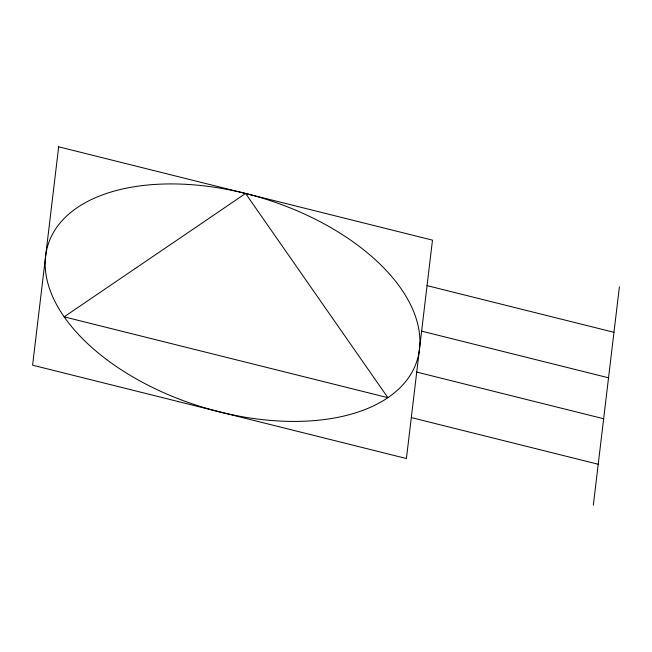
<?xml version="1.0" encoding="UTF-8"?>
<svg xmlns="http://www.w3.org/2000/svg" width="652" height="652" viewBox="0 0 652 652"><rect width="100%" height="100%" fill="white"/><g stroke="black" fill="none" stroke-linecap="round" stroke-linejoin="round"><path stroke-width="0.98" d="M593.328 505.194L619.4 286.807M427.06 285.633L613.972 332.308M421.624 331.135L608.536 377.801M416.742 372.08L603.646 418.747M411.306 417.582L598.218 464.248M58.672 146.806L32.6 365.193L406.416 458.527L432.488 240.14L58.672 146.806M245.584 193.473L64.157 316.848L387.891 397.679L245.584 193.473M106.757 359.651A193.367 108.688 17.4 0 0 415.699 364.395A193.367 108.688 17.4 0 0 175.184 183.954A193.367 108.688 17.4 0 0 106.757 359.651"/></g></svg>
